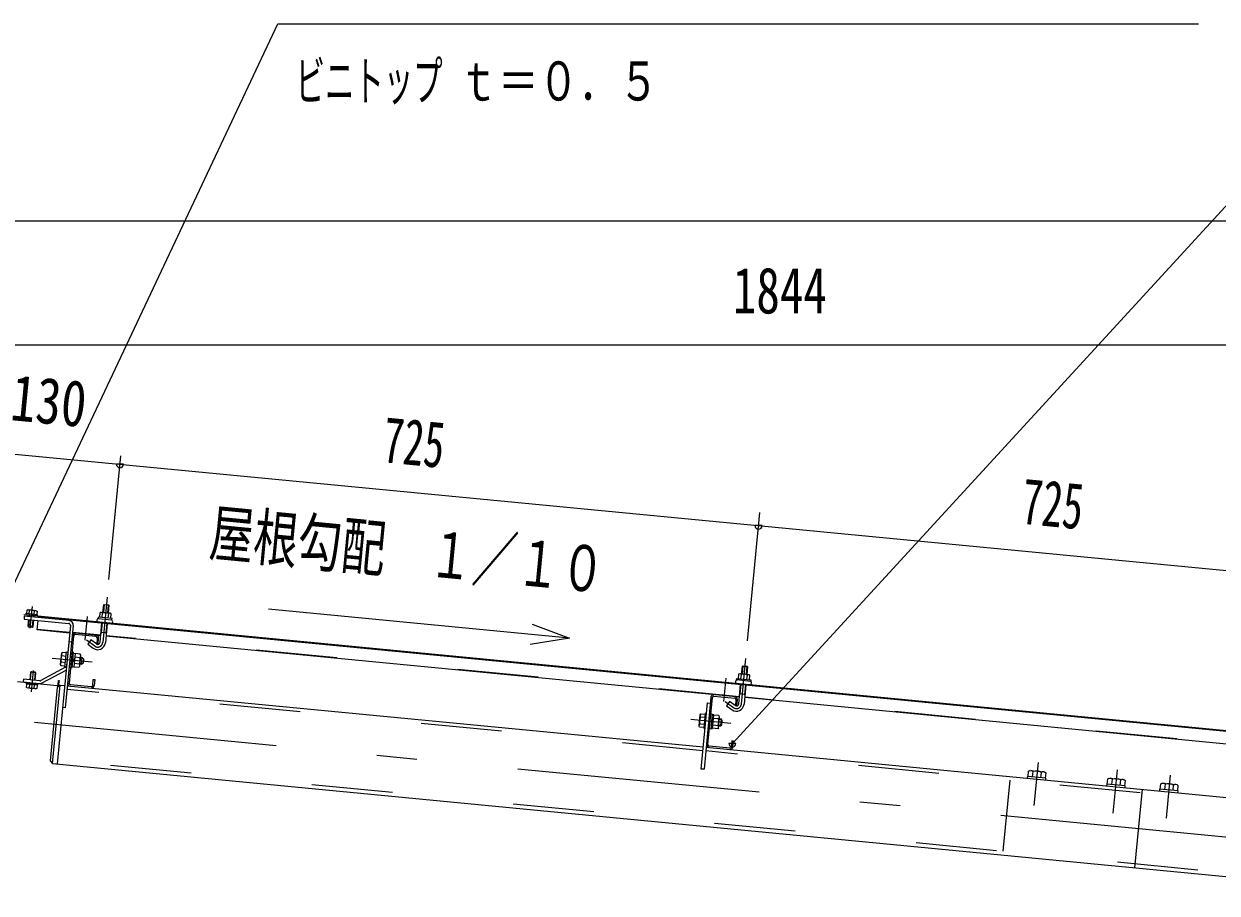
# Model space of a CAD drawing. Units: millimetres, scale not verified. Extents: x -31545 to 31552, y -14700 to 14700.
# Drawn here: x 14492 to 19211, y 8027 to 11466 of the extents above; entities that cross this region are included whole.
import ezdxf
from ezdxf.enums import TextEntityAlignment as Align

# ---------------------------------------------------------------- set-up
doc = ezdxf.new("R2010")
doc.units = ezdxf.units.MM
doc.header["$LTSCALE"] = 80
doc.linetypes.add('USER2', pattern=[10, 4, -6])
doc.linetypes.add('USER3', pattern=[24, 12, -5, 2, -5])
for name, color, linetype, lineweight in [('0-6_2-02BOLD', 7, 'Continuous', 18), ('0-7_2-12HIDDEN', 3, 'USER2', 18), ('0-8_2-22CENTER', 3, 'USER3', 18), ('0-9_2-42THIN', 4, 'Continuous', 18), ('0-A_2-52DIM', 3, 'Continuous', 18)]:
    doc.layers.add(name, color=color, linetype=linetype, lineweight=lineweight)
doc.styles.add('ＭＳ ゴシック', font='')
doc.styles.get('ＭＳ ゴシック').set_extended_font_data('MS Gothic')

msp = doc.modelspace()

# ---------------------------------------------------------------- linework, layer by layer
at = {"layer": '0-6_2-02BOLD'}
for p, q in [((14828.7, 9165.51), (14807.8, 9167.53)), ((19985.1, 8598.56), (14492.05, 9127.48)), ((14511.9, 9125.56), (14511.42, 9120.5)), ((14513, 9132.83), (14514.17, 9145.02)), ((14532.33, 9118.49), (14532.81, 9123.55)), ((14533.13, 9130.92), (14534.29, 9143.09)), ((14549.74, 9116.81), (14550.24, 9121.87)), ((14550.07, 9120.14), (19984.93, 8596.82)), ((14802.1, 9117.31), (14803.81, 9135.15)), ((14826.44, 9132.98), (14824.72, 9115.13)), ((14528.87, 9082.1), (14531.27, 9107.34)), ((14676.21, 9086.36), (14623.4, 8537.81)), ((14676.21, 9086.35), (14660.73, 8925.66)), ((14793.5, 9019.12), (14800.91, 9095.98)), ((14821.81, 9093.97), (14814.41, 9017.1)), ((14670.06, 9022.43), (14681.2, 9021.36)), ((14689.06, 9044.52), (14671.08, 8857.77)), ((14796.05, 9045.47), (14684.56, 9056.2)), ((14777.39, 9041.63), (14695.18, 9049.55)), ((14782.43, 9035.52), (14780.15, 9011.83)), ((14818.19, 9056.39), (14797.29, 9058.41)), ((17321.86, 8802.25), (14816.95, 9043.45)), ((14642.15, 8966.4), (14658.89, 8964.79)), ((14744.62, 9011.27), (14766.84, 8995.42)), ((14657.44, 8920.71), (14559.33, 8868.13)), ((14656.37, 8938.64), (14639.64, 8940.25)), ((14684.83, 8942.07), (14692.47, 8948.36)), ((14693.14, 8955.33), (14685.5, 8949.04)), ((14711.43, 8933.34), (14691.21, 8935.29)), ((14693.73, 8961.43), (14713.94, 8959.49)), ((14720.74, 8931.58), (14723.41, 8959.44)), ((14564.62, 8858.25), (14659.13, 8908.91)), ((17327.91, 8874.1), (17329.63, 8891.95)), ((17352.26, 8889.77), (17350.53, 8871.92)), ((14623.99, 8847.2), (14466.52, 8862.35)), ((14466.69, 8864.1), (14624.17, 8848.93)), ((14514.11, 8852.13), (14512.96, 8839.96)), ((14533.07, 8838.04), (14534.23, 8850.22)), ((14664.43, 8847.16), (17179.11, 8605.03)), ((14676.12, 8851.66), (14758.34, 8843.75)), ((17319.33, 8775.9), (17326.72, 8852.77)), ((17347.63, 8850.75), (17340.23, 8773.89)), ((17195.88, 8779.21), (17207.02, 8778.15)), ((17196.9, 8614.56), (17214.88, 8801.3)), ((17220.99, 8806.34), (17303.21, 8798.41)), ((17344.01, 8813.18), (17323.11, 8815.19)), ((19847.68, 8559.04), (17342.77, 8800.24)), ((17214.17, 8735.43), (17208.59, 8735.97)), ((17220.9, 8732.32), (17213.93, 8732.99)), ((17241.03, 8729.35), (17220.81, 8731.3)), ((17165.45, 8697.04), (17182.18, 8695.43)), ((17184.7, 8721.58), (17167.97, 8723.19)), ((17210.64, 8698.85), (17218.29, 8705.15)), ((17218.95, 8712.12), (17211.32, 8705.82)), ((17217.02, 8692.07), (17237.24, 8690.13)), ((17239.76, 8716.28), (17219.54, 8718.22)), ((17242.27, 8716.9), (17249.23, 8716.23)), ((17190.25, 8603.95), (19704.92, 8361.82)), ((17284.15, 8600.54), (17201.94, 8608.45)), ((18482.29, 8508.01), (18480.24, 8486.77)), ((18514.44, 8483.48), (18516.49, 8504.72)), ((18795.87, 8477.82), (18793.83, 8456.58)), ((18828.02, 8453.29), (18830.07, 8474.53)), ((19004.91, 8457.69), (19002.86, 8436.45)), ((19037.06, 8433.17), (19039.1, 8454.4)), ((18914.77, 8437.9), (18884.88, 8127.49))]:
    msp.add_line(p, q, dxfattribs=at)
for points in [[(14804.84, 9136.83), (14807.8, 9167.53), (14809.71, 9169.1), (14827.12, 9167.43), (14828.7, 9165.51), (14825.75, 9134.81)], [(14492.22, 9129.22), (14654.92, 9113.55), (14654.75, 9111.81)], [(14670.99, 9105.14), (14494.01, 9122.18), (14492.93, 9111.03), (14669.91, 9093.99)], [(14541.47, 9144.18), (14507.32, 9147.44), (14504.11, 9145.98), (14502.95, 9133.79)], [(14510.36, 9109.35), (14507.97, 9084.09), (14511.12, 9080.28), (14525.06, 9078.95), (14528.87, 9082.1), (14507.97, 9084.09)], [(14541.47, 9144.18), (14544.34, 9142.14), (14543.19, 9129.96)], [(14836.04, 9114.05), (14837.75, 9131.89), (14834.89, 9133.93), (14795.7, 9137.71), (14792.5, 9136.25), (14790.78, 9118.41)], [(14673.26, 9055.7), (14545.05, 9068.04), (14548.67, 9105.66)], [(14687.36, 9085.29), (14656.05, 8760.06), (14644.9, 8761.14)], [(14779.03, 9012.52), (14756.81, 9028.37), (14744.62, 9011.27)], [(14780.15, 9011.83), (14785.72, 9011.29), (14788.01, 9034.98)], [(14660.15, 8977.87), (14643.41, 8979.48), (14640.58, 8975.51), (14636.35, 8931.62), (14638.37, 8927.18), (14655.11, 8925.57)], [(14660.35, 8921.57), (14654.78, 8922.11), (14660.48, 8981.33), (14666.05, 8980.8)], [(14677.07, 8919.96), (14682.64, 8919.42), (14688.35, 8978.64), (14682.78, 8979.18)], [(14688.11, 8976.21), (14695.08, 8975.53), (14689.85, 8921.19), (14682.88, 8921.86)], [(14689.95, 8922.21), (14710.17, 8920.26), (14713, 8924.23), (14717.23, 8968.13), (14715.21, 8972.56), (14694.98, 8974.51)], [(14716.45, 8960.12), (14723.41, 8959.44), (14728.15, 8953.72), (14726.46, 8936.29), (14720.74, 8931.58), (14713.77, 8932.25)], [(17330.66, 8893.61), (17333.62, 8924.31), (17354.52, 8922.31), (17351.56, 8891.6)], [(17333.62, 8924.31), (17335.53, 8925.89), (17352.94, 8924.22), (17354.52, 8922.31)], [(14555.35, 8867.33), (14491.16, 8873.51), (14490.08, 8862.35), (14554.28, 8856.18)], [(14536.44, 8869.15), (14539.27, 8898.96), (14518.37, 8900.95), (14515.52, 8871.16)], [(14518.37, 8900.95), (14522.19, 8904.1), (14536.12, 8902.77), (14539.27, 8898.96)], [(14764.45, 8848.78), (14766.73, 8872.47), (14772.31, 8871.94), (14770.03, 8848.25)], [(17361.85, 8870.84), (17363.57, 8888.68), (17360.7, 8890.72), (17321.52, 8894.5), (17318.31, 8893.04), (17316.6, 8875.19)], [(14544.29, 8849.26), (14543.13, 8837.08), (14539.9, 8835.61), (14505.77, 8838.87), (14502.89, 8840.92), (14504.05, 8853.1)], [(14635.87, 8849.91), (14624.41, 8840.47), (14596.53, 8550.95), (14605.98, 8539.49), (19930.04, 8026.85)], [(14605.98, 8539.49), (14635.87, 8849.91), (14653.29, 8848.23)], [(14627.98, 8852.08), (14629.5, 8867.76), (14631.23, 8867.6), (14629.73, 8851.92)], [(17209.3, 8801.83), (17181.86, 8516.86), (17170.72, 8517.93), (17195.87, 8779.22)], [(17304.85, 8769.31), (17282.63, 8785.15), (17270.44, 8768.06), (17292.66, 8752.21)], [(17308.25, 8792.31), (17305.97, 8768.62), (17311.54, 8768.08), (17313.82, 8791.77)], [(17180.92, 8682.35), (17164.19, 8683.97), (17162.17, 8688.4), (17166.4, 8732.3), (17169.23, 8736.27), (17185.96, 8734.65)], [(17191.87, 8737.58), (17186.29, 8738.12), (17180.59, 8678.89), (17186.16, 8678.35)], [(17214.17, 8735.43), (17208.46, 8676.21), (17202.88, 8676.74)], [(17208.69, 8678.65), (17215.66, 8677.98), (17220.9, 8732.32)], [(17238.82, 8681.02), (17243.04, 8724.91), (17241.03, 8729.35)], [(17239.59, 8689.04), (17246.55, 8688.37), (17252.28, 8693.08), (17253.96, 8710.51), (17249.23, 8716.23), (17246.55, 8688.37)], [(17238.82, 8681.02), (17235.98, 8677.05), (17215.77, 8679)], [(17295.84, 8605.03), (17298.13, 8628.72), (17292.54, 8629.26), (17290.27, 8605.57)], [(18463.14, 8488.42), (18465.19, 8509.66), (18470.94, 8512.28), (18528.43, 8506.74), (18533.59, 8503.07), (18531.54, 8481.83)], [(18533.25, 8474.63), (18533.92, 8481.6), (18460.76, 8488.65), (18460.09, 8481.68)], [(18846.84, 8444.44), (18847.5, 8451.41), (18774.34, 8458.46), (18773.67, 8451.49)], [(18776.73, 8458.23), (18778.78, 8479.46), (18784.53, 8482.09), (18842.01, 8476.55), (18847.17, 8472.88), (18845.12, 8451.64)], [(18985.76, 8438.1), (18987.81, 8459.34), (18993.56, 8461.96), (19051.05, 8456.43), (19056.2, 8452.76), (19054.16, 8431.51)], [(19055.87, 8424.32), (19056.54, 8431.28), (18983.38, 8438.33), (18982.7, 8431.36)]]:
    msp.add_lwpolyline(points, dxfattribs=at)
for points in [[(14544.85, 9129.8), (14544.31, 9124.22), (14500.75, 9128.38), (14501.29, 9133.95)], [(14785.54, 9118.91), (14785, 9113.34), (14840.74, 9107.96), (14841.28, 9113.53)], [(17311.35, 8875.7), (17367.1, 8870.32), (17366.56, 8864.75), (17310.82, 8870.12)], [(14546.48, 8854.68), (14545.95, 8849.1), (14502.39, 8853.26), (14502.93, 8858.83)]]:
    msp.add_lwpolyline(points, close=True, dxfattribs=at)
for centre, radius, start, end in [((14508.54, 9139.18), 8.11, 46.00594, 84.55217), ((14521.57, 9116.16), 29.79, 64.72084, 104.38129), ((14538.71, 9136.3), 8.11, 84.55217, 123.0836), ((14787.81, 9106.03), 7, 84.4998, 264.4998), ((14797.36, 9127.44), 10.06, 50.11574, 110.11574), ((14811.69, 9098.38), 37.62, 66.91203, 102.08795), ((14831.3, 9124.17), 10.06, 58.88425, 118.88425), ((14836.59, 9101.33), 7, 264.50061, 84.50061), ((14669.25, 9087.02), 7, 354.49998, 84.49997), ((14669.25, 9087.02), 18.2, 354.49998, 84.49997), ((14694.64, 9043.98), 11.2, 84.4973, 174.4973), ((14694.64, 9043.98), 5.6, 84.4973, 174.4973), ((14784.36, 9019.99), 30.18, 234.5, 354.5), ((14776.86, 9036.05), 5.6, 354.5092, 84.50122), ((14776.86, 9036.05), 11.2, 354.50143, 84.50122), ((14784.36, 9019.99), 9.19, 234.5, 354.5), ((14674.9, 8950.06), 36.61, 153.47365, 195.52446), ((14650.38, 8972.21), 10.07, 174.49905, 215.22588), ((14646.6, 8932.98), 10.07, 133.77223, 174.49905), ((14654.46, 8926.27), 6.3, 298.20261, 313.75566), ((14678.67, 8949.69), 36.61, 333.47365, 15.52446), ((14703.21, 8927.53), 10.07, 354.49905, 35.22588), ((14706.98, 8966.76), 10.07, 313.77223, 354.49905), ((17323.17, 8884.22), 10.06, 50.11574, 110.11574), ((17337.51, 8855.17), 37.62, 66.91203, 102.08795), ((17357.11, 8880.96), 10.06, 58.88425, 118.88425), ((14508.53, 8846.75), 8.11, 264.55217, 303.0836), ((14525.67, 8866.89), 29.79, 244.72084, 284.38129), ((14538.69, 8843.87), 8.11, 226.00594, 264.55217), ((14556.02, 8874.3), 18.2, 264.49997, 298.1879), ((14556.02, 8874.3), 7, 264.49997, 298.18448), ((14624.5, 8852.42), 5.25, 264.49997, 354.49997), ((14624.5, 8852.42), 3.5, 264.49997, 354.49997), ((14676.65, 8857.23), 11.2, 174.4973, 264.48845), ((14676.65, 8857.23), 5.6, 174.4973, 264.48845), ((14758.88, 8849.32), 11.2, 264.49953, 354.50208), ((14758.88, 8849.32), 5.6, 264.49953, 354.5092), ((17313.63, 8862.82), 7, 84.4998, 264.4998), ((17362.41, 8858.12), 7, 264.50061, 84.50061), ((17220.45, 8800.77), 11.2, 84.4973, 174.4973), ((17220.45, 8800.77), 5.6, 84.4973, 174.4973), ((17302.67, 8792.84), 5.6, 354.5092, 84.50122), ((17302.67, 8792.84), 11.2, 354.50143, 84.50122), ((17176.19, 8729), 10.07, 174.49905, 215.22588), ((17310.18, 8776.78), 30.18, 234.5, 354.5), ((17310.18, 8776.78), 9.19, 234.5, 354.5), ((17172.41, 8689.77), 10.07, 133.77223, 174.49905), ((17200.72, 8706.84), 36.61, 153.47365, 195.52446), ((17204.49, 8706.48), 36.61, 333.47365, 15.52446), ((17229.03, 8684.32), 10.07, 354.49905, 35.22588), ((17232.8, 8723.55), 10.07, 313.77223, 354.49905), ((17202.47, 8614.02), 11.2, 174.4973, 264.48845), ((17202.47, 8614.02), 5.6, 174.4973, 264.48845), ((17284.69, 8606.11), 11.2, 264.49953, 354.50208), ((17284.69, 8606.11), 5.6, 264.49953, 354.5092), ((18472.77, 8498.8), 13.24, 44.06885, 84.5), ((18495.07, 8461.5), 48.23, 63.6357, 105.3643), ((18524.07, 8493.86), 13.24, 84.5, 124.92831), ((18786.36, 8468.61), 13.24, 44.06885, 84.5), ((18808.65, 8431.31), 48.23, 63.6357, 105.3643), ((18837.65, 8463.66), 13.24, 84.5, 124.92831), ((18995.39, 8448.48), 13.24, 44.06885, 84.5), ((19017.69, 8411.19), 48.23, 63.6357, 105.3643), ((19046.68, 8443.54), 13.24, 84.5, 124.92831)]:
    msp.add_arc(centre, radius, start, end, dxfattribs=at)
at = {"layer": '0-7_2-12HIDDEN'}
for p, q in [((14673.42, 9057.44), (14545.22, 9069.78)), ((14796.21, 9047.2), (14684.73, 9057.93)), ((17322.03, 8803.99), (14817.12, 9045.19)), ((17177.69, 8590.39), (14663.02, 8832.53)), ((19847.84, 8560.79), (17342.94, 8801.98)), ((19703.51, 8347.18), (17188.84, 8589.32)), ((19931.46, 8041.48), (14624.81, 8552.44)), ((18390.78, 8473.58), (18363.71, 8192.43))]:
    msp.add_line(p, q, dxfattribs=at)
at = {"layer": '0-8_2-22CENTER'}
for p, q in [((14517.67, 9075.79), (14525.82, 9160.43)), ((14821.33, 9198.43), (14803.96, 9018.11)), ((14734.6, 9028.17), (14743.52, 9120.84)), ((14772.94, 9003.97), (14739.46, 9027.84)), ((14603.63, 8956.92), (14762.14, 8941.64)), ((17329.78, 8774.89), (17347.14, 8955.22)), ((14529.57, 8907.27), (14521.42, 8822.63)), ((17260.42, 8784.96), (17269.34, 8877.63)), ((17265.27, 8784.63), (17298.75, 8760.76)), ((14533.82, 8703.08), (19944.99, 8182.06)), ((17287.96, 8698.43), (17129.44, 8713.71)), ((18503.04, 8544.35), (18486.61, 8373.64)), ((18800.19, 8343.44), (18816.63, 8514.16)), ((19025.66, 8494.03), (19009.22, 8323.32))]:
    msp.add_line(p, q, dxfattribs=at)
for centre in [(14784.36, 9019.99), (17310.18, 8776.78)]:
    msp.add_arc(centre, 19.69, 234.5, 354.5, dxfattribs=at)
at = {"layer": '0-9_2-42THIN'}
for p, q in [((14809.71, 9169.1), (14806.59, 9136.66)), ((14824.01, 9134.98), (14827.13, 9167.43)), ((14513.16, 9109.08), (14510.49, 9081.04)), ((14514.7, 9125.3), (14514.22, 9120.23)), ((14525.81, 9079.58), (14528.49, 9107.61)), ((14529.55, 9118.76), (14530.04, 9123.82)), ((14799.04, 9058.23), (14802.65, 9095.81)), ((14796.66, 9051.9), (14799.03, 9058.23)), ((14714.11, 8935.74), (14724.56, 8934.73)), ((14726.57, 8955.63), (14716.11, 8956.64)), ((17335.53, 8925.89), (17332.4, 8893.45)), ((17349.82, 8891.76), (17352.94, 8924.21)), ((14518.32, 8870.9), (14521.42, 8903.48)), ((14536.75, 8902.01), (14533.65, 8869.42)), ((17239.92, 8692.52), (17250.37, 8691.51)), ((17252.39, 8712.41), (17241.94, 8713.42))]:
    msp.add_line(p, q, dxfattribs=at)
for points in [[(14820.07, 9094.14), (14816.45, 9056.56), (14817.57, 9049.89)], [(17322.49, 8808.69), (17324.85, 8815.02), (17328.47, 8852.59)], [(17345.88, 8850.92), (17342.27, 8813.35), (17343.39, 8806.68)]]:
    msp.add_lwpolyline(points, dxfattribs=at)
at = {"layer": '0-A_2-52DIM'}
for p, q in [((19906.92, 11465.9), (17293.99, 8618.92)), ((28408.41, 10685.45), (14345.42, 10685.45)), ((14345.42, 10195.45), (28408.41, 10195.45)), ((14415.53, 9767.92), (19923.55, 9237.56)), ((14828.03, 9268.11), (14875.13, 9757.32)), ((14885.92, 9723.97), (14857.92, 9723.97)), ((17353.85, 9024.9), (17402.77, 9533.02)), ((17411.74, 9480.76), (17383.74, 9480.76)), ((16649.46, 9035.89), (15460.05, 9150.42)), ((17307.99, 8618.92), (17279.99, 8618.92))]:
    msp.add_line(p, q, dxfattribs=at)
for points in [[(14362.15, 9058.64), (15496.92, 11465.9), (19136.91, 11465.9)], [(16501.94, 9091.05), (16649.46, 9035.89), (16494.12, 9009.89)]]:
    msp.add_lwpolyline(points, dxfattribs=at)
for centre in [(14871.92, 9723.97), (17397.74, 9480.76), (17293.99, 8618.92)]:
    msp.add_arc(centre, 14, 180, 0, dxfattribs=at)

# ---------------------------------------------------------------- texts
at = {"layer": '0-A_2-52DIM', "color": 7, "style": 'ＭＳ ゴシック'}
for s, height, width, p in [('ビニトップ ', 155, 0.55, (15566.92, 11115.9)), ('ｔ＝０．５', 155, 0.75, (16209.9, 11115.9)), ('1844', 182.3, 0.75, (17295.84, 10265.45))]:
    msp.add_text(s, height=height, dxfattribs=dict(at, width=width)).set_placement(p, align=Align.BOTTOM_LEFT)
for s, rotation, width, p in [('130', 354.5, 0.8, (14429.04, 9844.34)), ('725', 354.5, 0.65, (15900.7, 9677.65)), ('725', 354.501, 0.65, (18426.51, 9434.44)), ('屋根勾配\u3000１／１０', 354.5, 0.7, (15215.71, 9309.87))]:
    msp.add_text(s, height=182.3, rotation=rotation, dxfattribs=dict(at, width=width)).set_placement(p, align=Align.BOTTOM_LEFT)

doc.saveas('drawing.dxf')
